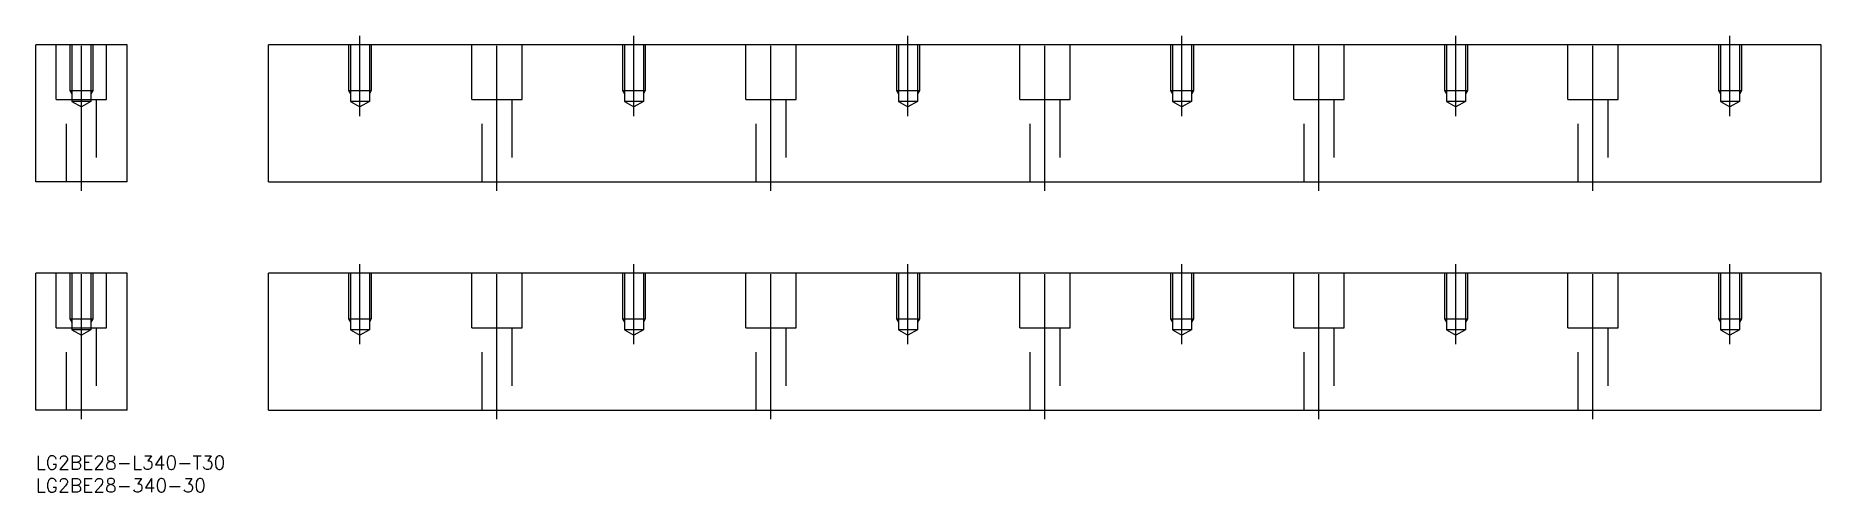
# Model space of a CAD drawing. Extents: x 0 to 391, y -18 to 82.
import ezdxf

# ---------------------------------------------------------------- set-up
doc = ezdxf.new("R2010")
doc.units = 0
doc.linetypes.add('CENTER', pattern=[50.8, 31.75, -6.35, 6.35, -6.35])
doc.linetypes.add('DASHED', pattern=[19.05, 12.7, -6.35])
doc.layers.get('0').update_dxf_attribs({"linetype": 'CONTINUOUS'})
doc.layers.add('CENTER', color=1, linetype='CENTER')
doc.styles.get("Standard").update_dxf_attribs({"font": 'txt.shx', "height": 3, "bigfont": 'bigfont.shx'})

# ---------------------------------------------------------------- blocks, each defined once
blk = doc.blocks.new('*U2')
at = {"color": 7, "linetype": 'CONTINUOUS'}
blk.add_text('LG2BE28-L340-T30', height=3, dxfattribs=at).set_placement((0, -13))
blk = doc.blocks.new('*U3')
at = {"color": 7, "linetype": 'CONTINUOUS'}
blk.add_text('LG2BE28-340-30', height=3, dxfattribs=at).set_placement((0, -18))

msp = doc.modelspace()

# ---------------------------------------------------------------- linework, layer by layer
at = {"color": 7, "linetype": 'CONTINUOUS'}
for p, q in [((20, 80), (0, 80)), ((0, 50), (0, 80)), ((20, 50), (20, 80)), ((390.99, 80), (50.99, 80)), ((50.99, 50), (50.99, 80)), ((390.99, 50), (390.99, 80)), ((20, 50), (0, 50)), ((50.99, 50), (390.99, 50)), ((20, 30), (0, 30)), ((0, 0), (0, 30)), ((20, 0), (20, 30)), ((390.99, 30), (50.99, 30)), ((50.99, 0), (50.99, 30)), ((390.99, 0), (390.99, 30)), ((20, 0), (0, 0)), ((50.99, 0), (390.99, 0))]:
    msp.add_line(p, q, dxfattribs=at)
at = {"color": 3, "linetype": 'DASHED'}
for p, q in [((4.5, 68), (4.5, 80)), ((7.5, 80), (7.5, 70)), ((7.93, 80), (7.93, 67.6)), ((12.07, 80), (12.07, 67.6)), ((12.5, 80), (12.5, 70)), ((15.5, 68), (15.5, 80)), ((68.49, 80), (68.49, 70)), ((68.92, 80), (68.92, 67.6)), ((73.06, 80), (73.06, 67.6)), ((73.49, 80), (73.49, 70)), ((95.49, 68), (95.49, 80)), ((106.49, 68), (106.49, 80)), ((128.49, 80), (128.49, 70)), ((128.92, 80), (128.92, 67.6)), ((133.06, 80), (133.06, 67.6)), ((133.49, 80), (133.49, 70)), ((155.49, 68), (155.49, 80)), ((166.49, 68), (166.49, 80)), ((188.49, 80), (188.49, 70)), ((188.92, 80), (188.92, 67.6)), ((193.06, 80), (193.06, 67.6)), ((193.49, 80), (193.49, 70)), ((215.49, 68), (215.49, 80)), ((226.49, 68), (226.49, 80)), ((248.49, 80), (248.49, 70)), ((248.92, 80), (248.92, 67.6)), ((253.06, 80), (253.06, 67.6)), ((253.49, 80), (253.49, 70)), ((275.49, 68), (275.49, 80)), ((286.49, 68), (286.49, 80)), ((308.49, 80), (308.49, 70)), ((308.92, 80), (308.92, 67.6)), ((313.06, 80), (313.06, 67.6)), ((313.49, 80), (313.49, 70)), ((335.49, 68), (335.49, 80)), ((346.49, 68), (346.49, 80)), ((368.49, 80), (368.49, 70)), ((368.92, 80), (368.92, 67.6)), ((373.06, 80), (373.06, 67.6)), ((373.49, 80), (373.49, 70)), ((4.5, 68), (15.5, 68)), ((6.75, 50), (6.75, 68)), ((7.5, 70), (12.5, 70)), ((7.5, 70), (7.93, 69.25)), ((7.93, 67.6), (10, 66.41)), ((12.07, 67.6), (7.93, 67.6)), ((12.07, 67.6), (10, 66.41)), ((12.5, 70), (12.07, 69.25)), ((13.25, 68), (13.25, 50)), ((68.49, 70), (73.49, 70)), ((68.49, 70), (68.92, 69.25)), ((68.92, 67.6), (70.99, 66.41)), ((73.06, 67.6), (68.92, 67.6)), ((73.06, 67.6), (70.99, 66.41)), ((73.49, 70), (73.06, 69.25)), ((95.49, 68), (106.49, 68)), ((97.74, 50), (97.74, 68)), ((104.24, 68), (104.24, 50)), ((128.49, 70), (133.49, 70)), ((128.49, 70), (128.92, 69.25)), ((128.92, 67.6), (130.99, 66.41)), ((133.06, 67.6), (128.92, 67.6)), ((133.06, 67.6), (130.99, 66.41)), ((133.49, 70), (133.06, 69.25)), ((155.49, 68), (166.49, 68)), ((157.74, 50), (157.74, 68)), ((164.24, 68), (164.24, 50)), ((188.49, 70), (193.49, 70)), ((188.49, 70), (188.92, 69.25)), ((188.92, 67.6), (190.99, 66.41)), ((193.06, 67.6), (188.92, 67.6)), ((193.06, 67.6), (190.99, 66.41)), ((193.49, 70), (193.06, 69.25)), ((215.49, 68), (226.49, 68)), ((217.74, 50), (217.74, 68)), ((224.24, 68), (224.24, 50)), ((248.49, 70), (253.49, 70)), ((248.49, 70), (248.92, 69.25)), ((248.92, 67.6), (250.99, 66.41)), ((253.06, 67.6), (248.92, 67.6)), ((253.06, 67.6), (250.99, 66.41)), ((253.49, 70), (253.06, 69.25)), ((275.49, 68), (286.49, 68)), ((277.74, 50), (277.74, 68)), ((284.24, 68), (284.24, 50)), ((308.49, 70), (313.49, 70)), ((308.49, 70), (308.92, 69.25)), ((308.92, 67.6), (310.99, 66.41)), ((313.06, 67.6), (308.92, 67.6)), ((313.06, 67.6), (310.99, 66.41)), ((313.49, 70), (313.06, 69.25)), ((335.49, 68), (346.49, 68)), ((337.74, 50), (337.74, 68)), ((344.24, 68), (344.24, 50)), ((368.49, 70), (373.49, 70)), ((368.49, 70), (368.92, 69.25)), ((368.92, 67.6), (370.99, 66.41)), ((373.06, 67.6), (368.92, 67.6)), ((373.06, 67.6), (370.99, 66.41)), ((373.49, 70), (373.06, 69.25)), ((4.5, 18), (4.5, 30)), ((7.5, 30), (7.5, 20)), ((7.93, 30), (7.93, 17.6)), ((12.07, 30), (12.07, 17.6)), ((12.5, 30), (12.5, 20)), ((15.5, 18), (15.5, 30)), ((68.49, 30), (68.49, 20)), ((68.92, 30), (68.92, 17.6)), ((73.06, 30), (73.06, 17.6)), ((73.49, 30), (73.49, 20)), ((95.49, 18), (95.49, 30)), ((106.49, 18), (106.49, 30)), ((128.49, 30), (128.49, 20)), ((128.92, 30), (128.92, 17.6)), ((133.06, 30), (133.06, 17.6)), ((133.49, 30), (133.49, 20)), ((155.49, 18), (155.49, 30)), ((166.49, 18), (166.49, 30)), ((188.49, 30), (188.49, 20)), ((188.92, 30), (188.92, 17.6)), ((193.06, 30), (193.06, 17.6)), ((193.49, 30), (193.49, 20)), ((215.49, 18), (215.49, 30)), ((226.49, 18), (226.49, 30)), ((248.49, 30), (248.49, 20)), ((248.92, 30), (248.92, 17.6)), ((253.06, 30), (253.06, 17.6)), ((253.49, 30), (253.49, 20)), ((275.49, 18), (275.49, 30)), ((286.49, 18), (286.49, 30)), ((308.49, 30), (308.49, 20)), ((308.92, 30), (308.92, 17.6)), ((313.06, 30), (313.06, 17.6)), ((313.49, 30), (313.49, 20)), ((335.49, 18), (335.49, 30)), ((346.49, 18), (346.49, 30)), ((368.49, 30), (368.49, 20)), ((368.92, 30), (368.92, 17.6)), ((373.06, 30), (373.06, 17.6)), ((373.49, 30), (373.49, 20)), ((7.5, 20), (7.93, 19.25)), ((7.5, 20), (12.5, 20)), ((12.5, 20), (12.07, 19.25)), ((68.49, 20), (73.49, 20)), ((68.49, 20), (68.92, 19.25)), ((73.49, 20), (73.06, 19.25)), ((128.49, 20), (133.49, 20)), ((128.49, 20), (128.92, 19.25)), ((133.49, 20), (133.06, 19.25)), ((188.49, 20), (193.49, 20)), ((188.49, 20), (188.92, 19.25)), ((193.49, 20), (193.06, 19.25)), ((248.49, 20), (253.49, 20)), ((248.49, 20), (248.92, 19.25)), ((253.49, 20), (253.06, 19.25)), ((308.49, 20), (313.49, 20)), ((308.49, 20), (308.92, 19.25)), ((313.49, 20), (313.06, 19.25)), ((368.49, 20), (373.49, 20)), ((368.49, 20), (368.92, 19.25)), ((373.49, 20), (373.06, 19.25)), ((4.5, 18), (15.5, 18)), ((6.75, 0), (6.75, 18)), ((7.93, 17.6), (10, 16.41)), ((12.07, 17.6), (7.93, 17.6)), ((12.07, 17.6), (10, 16.41)), ((13.25, 18), (13.25, 0)), ((73.06, 17.6), (68.92, 17.6)), ((68.92, 17.6), (70.99, 16.41)), ((73.06, 17.6), (70.99, 16.41)), ((95.49, 18), (106.49, 18)), ((97.74, 0), (97.74, 18)), ((104.24, 18), (104.24, 0)), ((128.92, 17.6), (130.99, 16.41)), ((133.06, 17.6), (128.92, 17.6)), ((133.06, 17.6), (130.99, 16.41)), ((155.49, 18), (166.49, 18)), ((157.74, 0), (157.74, 18)), ((164.24, 18), (164.24, 0)), ((193.06, 17.6), (188.92, 17.6)), ((188.92, 17.6), (190.99, 16.41)), ((193.06, 17.6), (190.99, 16.41)), ((215.49, 18), (226.49, 18)), ((217.74, 0), (217.74, 18)), ((224.24, 18), (224.24, 0)), ((248.92, 17.6), (250.99, 16.41)), ((253.06, 17.6), (248.92, 17.6)), ((253.06, 17.6), (250.99, 16.41)), ((275.49, 18), (286.49, 18)), ((277.74, 0), (277.74, 18)), ((284.24, 18), (284.24, 0)), ((308.92, 17.6), (310.99, 16.41)), ((313.06, 17.6), (308.92, 17.6)), ((313.06, 17.6), (310.99, 16.41)), ((335.49, 18), (346.49, 18)), ((337.74, 0), (337.74, 18)), ((344.24, 18), (344.24, 0)), ((368.92, 17.6), (370.99, 16.41)), ((373.06, 17.6), (368.92, 17.6)), ((373.06, 17.6), (370.99, 16.41))]:
    msp.add_line(p, q, dxfattribs=at)
at = {"layer": 'CENTER', "color": 1, "linetype": 'CENTER'}
for p, q in [((10, 48), (10, 82)), ((70.99, 64.41), (70.99, 82)), ((100.99, 48), (100.99, 82)), ((130.99, 64.41), (130.99, 82)), ((160.99, 48), (160.99, 82)), ((190.99, 64.41), (190.99, 82)), ((220.99, 48), (220.99, 82)), ((250.99, 64.41), (250.99, 82)), ((280.99, 48), (280.99, 82)), ((310.99, 64.41), (310.99, 82)), ((340.99, 48), (340.99, 82)), ((370.99, 64.41), (370.99, 82)), ((10, -2), (10, 32)), ((70.99, 14.41), (70.99, 32)), ((100.99, -2), (100.99, 32)), ((130.99, 14.41), (130.99, 32)), ((160.99, -2), (160.99, 32)), ((190.99, 14.41), (190.99, 32)), ((220.99, -2), (220.99, 32)), ((250.99, 14.41), (250.99, 32)), ((280.99, -2), (280.99, 32)), ((310.99, 14.41), (310.99, 32)), ((340.99, -2), (340.99, 32)), ((370.99, 14.41), (370.99, 32))]:
    msp.add_line(p, q, dxfattribs=at)

# ---------------------------------------------------------------- block references
at = {"color": 7, "linetype": 'CONTINUOUS'}
for name in ['*U2', '*U3']:
    msp.add_blockref(name, (0, 0), dxfattribs=at)

doc.saveas('drawing.dxf')
